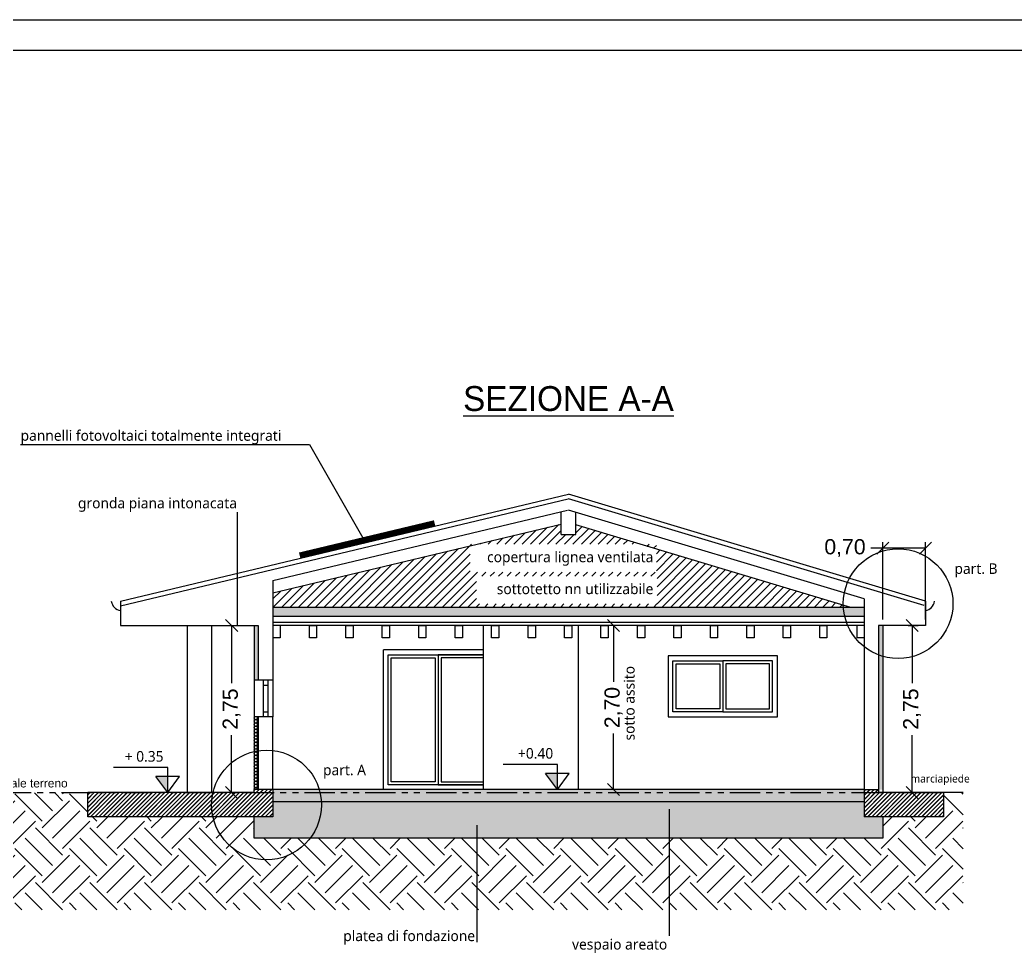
# Model space of a CAD drawing. Header units: millimetres. Extents: x 2622 to 2811, y 687 to 801.
# Drawn here: x 2732.89 to 2749.27, y 785.85 to 801.21 of the extents above; entities that cross this region are included whole.
import ezdxf

# ---------------------------------------------------------------- set-up
doc = ezdxf.new("R2010")
doc.units = ezdxf.units.MM
doc.linetypes.add('PHANTOM2', pattern=[1.25, 0.625, -0.125, 0.125, -0.125, 0.125, -0.125])
for name, color, linetype in [('1 PiL quote alti', 106, 'Continuous'), ('costruito', 10, 'Continuous'), ('Muri', 3, 'Continuous'), ('PORTE', 1, 'Continuous'), ('Quote', 252, 'Continuous'), ('Retino', 8, 'Continuous'), ('ROSSO', 10, 'Continuous'), ('Scritte', 2, 'Continuous'), ('Sottile', 5, 'Continuous'), ('Verde', 84, 'Continuous')]:
    doc.layers.add(name, color=color, linetype=linetype)
doc.styles.get("Standard").update_dxf_attribs({"font": 'arial.ttf'})
doc.styles.add('STYLE2', font='l_10646.ttf')
doc.dimstyles.new('ISO-25', dxfattribs={"dimtxt": 0.25, "dimasz": 0.2, "dimexe": 0.1, "dimexo": 0.1, "dimgap": 0.1, "dimtad": 0, "dimzin": 1, "dimtxsty": 'Standard', "dimblk": 'OBLIQUE', "dimcen": 2.5, "dimclrt": 2, "dimadec": 0, "dimazin": 0, "dimtfac": 1, "dimtmove": 0, "dimatfit": 3, "dimfxl": 1, "dimarcsym": 0})
pattern_1 = [(0, (0, -1.116486), (0.04619625, 0.02667141726), [0.0307975, -0.061595]), (120, (0, -1.116486), (-0.0461962499, 0.02667141743), [0.0307975, -0.061595]), (60, (0, -1.116486), (1e-10, 0.0533428347), [-0.061595, 0.0307975])]
pattern_2 = [(45, (0, -1.116486), (-0.0341956839, 0.0341956839), []), (45, (0.00248, -1.116486), (-0.0341956839, 0.0341956839), [])]

# ---------------------------------------------------------------- blocks, each defined once
blk = doc.blocks.new('_Oblique')
at = {"color": 0, "linetype": 'ByBlock', "lineweight": -2}
blk.add_line((-0.5, -0.5), (0.5, 0.5), dxfattribs=at)
blk = doc.blocks.new('*D6')
at = {"layer": 'Defpoints', "color": 0, "transparency": 16777216}
for p in [(2743.283, 791.238), (2742.657, 788.538), (2743.283, 788.538)]:
    blk.add_point(p, dxfattribs=at)
at = {"layer": 'Quote', "color": 0, "lineweight": -2, "transparency": 16777216}
for p, q in [((2743.183, 791.238), (2742.557, 791.238)), ((2742.657, 791.238), (2742.657, 790.314)), ((2742.657, 788.538), (2742.657, 789.461)), ((2743.183, 788.538), (2742.557, 788.538))]:
    blk.add_line(p, q, dxfattribs=at)
at = {"layer": 'Quote', "color": 0, "lineweight": -2, "transparency": 16777216, "xscale": 0.2, "yscale": 0.2, "zscale": 0.2}
for p, rotation in [((2742.657, 791.238), 90), ((2742.657, 788.538), 270)]:
    blk.add_blockref('_Oblique', p, dxfattribs=dict(at, rotation=rotation))
at = {"layer": 'Quote', "color": 2, "transparency": 16777216, "insert": (2742.657, 789.888), "char_height": 0.25, "attachment_point": 5, "rotation": 90}
blk.add_mtext('2,70', dxfattribs=at)
blk = doc.blocks.new('*D7')
at = {"layer": 'Defpoints', "color": 0, "transparency": 16777216}
for p in [(2747.091, 792.513), (2747.091, 791.238), (2747.791, 791.238)]:
    blk.add_point(p, dxfattribs=at)
at = {"layer": 'Quote', "color": 0, "lineweight": -2, "transparency": 16777216}
for p, q in [((2747.091, 792.513), (2746.891, 792.513)), ((2747.091, 791.338), (2747.091, 792.613)), ((2747.791, 792.513), (2747.091, 792.513)), ((2747.791, 791.338), (2747.791, 792.613))]:
    blk.add_line(p, q, dxfattribs=at)
at = {"layer": 'Quote', "color": 0, "lineweight": -2, "transparency": 16777216, "xscale": 0.2, "yscale": 0.2, "zscale": 0.2, "rotation": 180}
blk.add_blockref('_Oblique', (2747.091, 792.513), dxfattribs=at)
at = {"layer": 'Quote', "color": 0, "lineweight": -2, "transparency": 16777216, "xscale": 0.2, "yscale": 0.2, "zscale": 0.2}
blk.add_blockref('_Oblique', (2747.791, 792.513), dxfattribs=at)
at = {"layer": 'Quote', "color": 2, "transparency": 16777216, "insert": (2746.467, 792.513), "char_height": 0.25, "attachment_point": 5}
blk.add_mtext('0,70', dxfattribs=at)
blk = doc.blocks.new('*D35')
at = {"layer": 'Defpoints', "color": 0, "transparency": 16777216}
for p in [(2736.372, 791.238), (2736.372, 788.488), (2736.372, 788.488)]:
    blk.add_point(p, dxfattribs=at)
at = {"layer": 'Quote', "color": 0, "lineweight": -2, "transparency": 16777216}
for p, q in [((2736.372, 791.238), (2736.372, 790.29)), ((2736.372, 788.488), (2736.372, 789.435))]:
    blk.add_line(p, q, dxfattribs=at)
at = {"layer": 'Quote', "color": 0, "lineweight": -2, "transparency": 16777216, "xscale": 0.2, "yscale": 0.2, "zscale": 0.2}
for p, rotation in [((2736.372, 791.238), 90), ((2736.372, 788.488), 270)]:
    blk.add_blockref('_Oblique', p, dxfattribs=dict(at, rotation=rotation))
at = {"layer": 'Quote', "color": 2, "transparency": 16777216, "insert": (2736.372, 789.863), "char_height": 0.25, "attachment_point": 5, "rotation": 90}
blk.add_mtext('2,75', dxfattribs=at)
blk = doc.blocks.new('*D36')
at = {"layer": 'Defpoints', "color": 0, "transparency": 16777216}
for p in [(2747.406, 791.238), (2747.406, 788.488), (2747.572, 788.488)]:
    blk.add_point(p, dxfattribs=at)
at = {"layer": 'Quote', "color": 0, "lineweight": -2, "transparency": 16777216}
for p, q in [((2747.506, 791.238), (2747.672, 791.238)), ((2747.572, 791.238), (2747.572, 790.29)), ((2747.572, 788.488), (2747.572, 789.435)), ((2747.506, 788.488), (2747.672, 788.488))]:
    blk.add_line(p, q, dxfattribs=at)
at = {"layer": 'Quote', "color": 0, "lineweight": -2, "transparency": 16777216, "xscale": 0.2, "yscale": 0.2, "zscale": 0.2}
for p, rotation in [((2747.572, 791.238), 90), ((2747.572, 788.488), 270)]:
    blk.add_blockref('_Oblique', p, dxfattribs=dict(at, rotation=rotation))
at = {"layer": 'Quote', "color": 2, "transparency": 16777216, "insert": (2747.572, 789.863), "char_height": 0.25, "attachment_point": 5, "rotation": 90}
blk.add_mtext('2,75', dxfattribs=at)

msp = doc.modelspace()

# ---------------------------------------------------------------- hatches: boundary and pattern name
at = {"layer": '1 PiL quote alti'}
for points in [[(2735.1262, 788.7526), (2735.3202, 788.7526), (2735.3202, 788.4875)], [(2741.5392, 788.8026), (2741.7333, 788.8026), (2741.7333, 788.5375)]]:
    msp.add_hatch(color=8, dxfattribs=at).paths.add_polyline_path(points)
at = {"layer": 'costruito'}
h = msp.add_hatch(dxfattribs=at)
h.set_pattern_fill('ANGLE', color=252, scale=0.0067)
h.set_pattern_definition([(0, (0, -1.116486), (0, 0.0467995), [0.034036, -0.0127635]), (90, (0, -1.116486), (-0.0467995, 3e-18), [0.034036, -0.0127635])])
h.paths.add_polyline_path([(2746.781, 788.3375), (2737.8475, 788.3375, -0.0147362), (2737.8491, 788.2843, -0.0408477), (2737.8371, 788.1375), (2746.781, 788.1375)])
h.paths.add_polyline_path([(2737.8491, 788.2843, 0.0147362), (2737.8475, 788.3375), (2737.051, 788.3375), (2737.051, 788.1375), (2737.8371, 788.1375, 0.0408477)])
h.paths.add_polyline_path([(2743.578, 788.1375), (2737.8371, 788.1375, -0.0141032), (2737.8274, 788.0875), (2743.578, 788.0875)])
h.paths.add_polyline_path([(2746.781, 788.1375), (2743.578, 788.1375), (2743.578, 788.0875), (2746.781, 788.0875)])
h.paths.add_polyline_path([(2737.8371, 788.1375), (2737.051, 788.1375), (2737.051, 788.0875), (2737.8274, 788.0875, 0.0141032)])
at = {"layer": 'PORTE'}
h = msp.add_hatch(dxfattribs=at)
h.set_pattern_fill('JIS_LC_8', color=252, scale=0.0062)
h.set_pattern_definition(pattern_2)
h.paths.add_polyline_path([(2737.051, 788.5375), (2736.741, 788.5375), (2736.741, 788.4875), (2736.0662, 788.4875, 0.0568012), (2736.0431, 788.2843, 0.0408477), (2736.0551, 788.1375), (2737.051, 788.1375)])
h.paths.add_polyline_path([(2736.0662, 788.4875), (2735.741, 788.4875), (2735.741, 788.1375), (2736.0551, 788.1375, -0.0408477), (2736.0431, 788.2843, -0.0568012)])
h.paths.add_polyline_path([(2748.091, 788.4875), (2747.021, 788.4875), (2747.021, 788.5375), (2746.781, 788.5375), (2746.781, 788.1375), (2748.091, 788.1375)])
h.paths.add_polyline_path([(2748.091, 788.1375), (2746.781, 788.1375), (2746.781, 788.0875), (2748.091, 788.0875)])
h.paths.add_polyline_path([(2737.051, 788.1375), (2736.0551, 788.1375, 0.0141032), (2736.0648, 788.0875), (2737.051, 788.0875)])
h.paths.add_polyline_path([(2736.0551, 788.1375), (2735.741, 788.1375), (2735.741, 788.0875), (2736.0648, 788.0875, -0.0141032)])
h = msp.add_hatch(dxfattribs=at)
h.set_pattern_fill('JIS_LC_8', color=252, scale=0.0062)
h.set_pattern_definition(pattern_2)
h.paths.add_polyline_path([(2735.741, 788.4875), (2734.0035, 788.4875), (2734.0035, 788.1375), (2735.741, 788.1375)])
h.paths.add_polyline_path([(2735.741, 788.1375), (2734.0035, 788.1375), (2734.0035, 788.0875), (2735.741, 788.0875)])
h = msp.add_hatch(color=252, dxfattribs=at)
h.dxf.hatch_style = 1
h.paths.add_polyline_path([(2736.741, 788.0875), (2736.741, 787.7375), (2743.578, 787.7375), (2743.578, 788.0875)])
h.paths.add_polyline_path([(2747.091, 787.7375), (2747.091, 788.0875), (2743.578, 788.0875), (2743.578, 787.7375)])
at = {"layer": 'Quote'}
h = msp.add_hatch(dxfattribs=at)
h.set_pattern_fill('ANSI31', color=252, scale=0.031)
edge = h.paths.add_edge_path()
edge.add_line((2742.036, 792.8953), (2742.036, 792.7401))
edge.add_line((2742.036, 792.7401), (2741.916, 792.7401))
edge.add_line((2741.916, 792.7401), (2741.796, 792.7401))
edge.add_line((2741.796, 792.7401), (2741.7818, 792.9064))
edge.add_line((2741.7818, 792.9064), (2737.051, 791.7758))
edge.add_line((2737.051, 791.7758), (2737.051, 791.5375))
edge.add_line((2737.051, 791.5375), (2746.4402, 791.5375))
edge.add_arc((2747.3411, 791.5988), 0.903, 181.53897, 183.89399, ccw=False)
edge.add_line((2746.4384, 791.5746), (2742.036, 792.8953))
h.paths.add_polyline_path([(2740.4015, 791.5941), (2743.3734, 791.5941), (2743.3734, 792.0512), (2740.4015, 792.0512)], flags=16)
h.paths.add_polyline_path([(2740.2967, 792.1201), (2743.3625, 792.1201), (2743.3625, 792.5772), (2740.2967, 792.5772)], flags=16)
at = {"layer": 'Retino'}
h = msp.add_hatch(dxfattribs=at)
h.set_pattern_fill('AR-SAND', color=256, scale=0.00089)
h.set_pattern_definition([(37.5, (-144.02521, -146.264525), (-0.00142402785, 0.04355777812), [0, -0.03436112, 0, -0.0384302, 0, -0.03673475]), (7.5, (-144.02521, -146.264525), (0.0400075722, 0.063797434), [0, -0.01853692, 0, -0.03097022, 0, -0.01186815]), (327.5, (-144.053016, -146.264525), (0.07039832095, 0.00012790944), [0, -0.011303, 0, -0.0406908, 0, -0.0531241]), (317.5, (-144.053016, -146.264525), (0.0679565243, 0.0198407098), [0, -0.0056515, 0, -0.02667508, 0, -0.0305181])])
h.paths.add_polyline_path([(2746.781, 788.3375), (2746.781, 788.5375), (2737.051, 788.5375), (2737.051, 788.3375)])
h = msp.add_hatch(dxfattribs=at)
h.set_pattern_fill('EARTH', color=256, scale=0.1, angle=45)
h.paths.add_polyline_path([(2743.578, 787.7375), (2740.4149, 787.7375), (2740.4149, 786.5589), (2743.578, 786.5589)])
h.paths.add_polyline_path([(2740.4149, 787.7375), (2737.6647, 787.7375, -0.637954), (2736.0648, 788.0875), (2734.0035, 788.0875), (2734.0035, 788.4826), (2731.9528, 788.4826), (2731.9528, 786.5589), (2740.4149, 786.5589)])
h.paths.add_polyline_path([(2748.4142, 788.4875), (2748.091, 788.4875), (2748.091, 788.0875), (2747.091, 788.0875), (2747.091, 787.7375), (2743.578, 787.7375), (2743.578, 786.5589), (2748.4142, 786.5589)])
h.paths.add_polyline_path([(2736.741, 788.0875), (2736.0648, 788.0875, 0.637954), (2737.6647, 787.7375), (2736.741, 787.7375)], flags=17)
at = {"layer": 'Verde'}
h = msp.add_hatch(dxfattribs=at)
h.set_pattern_fill('HONEY', color=252, scale=0.0097)
h.set_pattern_definition(pattern_1)
h.paths.add_polyline_path([(2746.781, 791.5375), (2737.051, 791.5375), (2737.051, 791.3875), (2746.781, 791.3875)])
h = msp.add_hatch(dxfattribs=at)
h.set_pattern_fill('HONEY', color=252, scale=0.0097)
h.set_pattern_definition([(0, (-144.02521, -146.264525), (0.04619625, 0.02667141726), [0.0307975, -0.061595]), (120, (-144.02521, -146.264525), (-0.0461962499, 0.02667141743), [0.0307975, -0.061595]), (60, (-144.02521, -146.264525), (1e-10, 0.05334283469), [-0.061595, 0.0307975])])
h.paths.add_polyline_path([(2747.091, 788.5375), (2747.091, 791.2375), (2747.021, 791.2375), (2747.021, 788.5375)])
h.paths.add_polyline_path([(2736.741, 790.3375), (2736.811, 790.3375), (2736.811, 791.2375), (2736.741, 791.2375)])
h = msp.add_hatch(dxfattribs=at)
h.set_pattern_fill('HONEY', color=252, scale=0.0097)
h.set_pattern_definition(pattern_1)
h.paths.add_polyline_path([(2736.811, 789.1772, 0.0197409), (2736.741, 789.1637), (2736.741, 788.5375), (2736.811, 788.5375)])
h.paths.add_polyline_path([(2736.811, 789.7375), (2736.741, 789.7375), (2736.741, 789.1637, -0.0197409), (2736.811, 789.1772)])

# ---------------------------------------------------------------- linework, layer by layer
for p, q in [((2643.4563, 801.2106), (2774.9717, 801.2106)), ((2734.541, 791.5655), (2741.9119, 793.3271)), ((2747.7709, 791.5705), (2741.916, 793.3269)), ((2735.641, 791.2375), (2735.641, 788.4875)), ((2736.041, 791.2375), (2736.041, 788.4875)), ((2746.781, 791.2875), (2737.051, 791.2875)), ((2740.5174, 788.5375), (2740.5174, 791.2375)), ((2742.0833, 788.5375), (2742.0833, 791.2375)), ((2738.8701, 788.5375), (2738.8701, 790.8375)), ((2740.5174, 790.8375), (2738.8701, 790.8375)), ((2736.741, 790.3375), (2736.741, 789.7375)), ((2737.051, 790.3375), (2737.051, 789.7375))]:
    msp.add_line(p, q)
msp.add_lwpolyline([(2745.3558, 789.7375), (2745.3558, 790.7375), (2743.5558, 790.7375), (2743.5558, 789.7375)], close=True)
at = {"layer": '1 PiL quote alti', "color": 8}
for p, q in [((2735.3202, 788.9017), (2734.4294, 788.9017)), ((2735.3202, 788.4875), (2735.3202, 788.9017)), ((2741.7333, 788.9517), (2740.8424, 788.9517)), ((2741.7333, 788.5375), (2741.7333, 788.9517)), ((2735.3202, 788.4875), (2735.1262, 788.7526)), ((2735.5143, 788.7526), (2735.1262, 788.7526)), ((2735.3202, 788.4875), (2735.1262, 788.7526)), ((2735.3202, 788.4875), (2735.5143, 788.7526)), ((2741.7333, 788.5375), (2741.5392, 788.8026)), ((2741.9273, 788.8026), (2741.5392, 788.8026)), ((2741.7333, 788.5375), (2741.5392, 788.8026)), ((2741.7333, 788.5375), (2741.9273, 788.8026))]:
    msp.add_line(p, q, dxfattribs=at)
at = {"layer": 'Muri'}
for p, q in [((2643.4563, 800.7106), (2774.4717, 800.7106)), ((2734.541, 791.6375), (2741.916, 793.4)), ((2747.791, 791.6375), (2741.916, 793.4)), ((2737.051, 791.9814), (2741.9013, 793.1405)), ((2746.781, 791.6806), (2741.916, 793.1401)), ((2741.796, 792.7401), (2741.796, 793.1041)), ((2742.036, 792.7401), (2742.036, 793.1041)), ((2741.796, 792.7401), (2741.916, 792.7401)), ((2741.916, 792.7401), (2742.036, 792.7401)), ((2737.051, 791.9814), (2737.051, 790.3375)), ((2734.541, 791.6375), (2734.541, 791.2375)), ((2746.781, 791.6806), (2746.781, 788.0875)), ((2747.791, 791.6375), (2747.791, 791.2375)), ((2746.781, 791.3875), (2737.051, 791.3875)), ((2734.541, 791.2375), (2736.811, 791.2375)), ((2736.811, 791.2375), (2736.811, 790.3375)), ((2746.781, 791.2375), (2737.051, 791.2375)), ((2747.021, 791.2375), (2747.021, 788.4875)), ((2747.791, 791.2375), (2747.021, 791.2375)), ((2737.051, 790.3375), (2736.741, 790.3375)), ((2737.051, 789.7375), (2736.741, 789.7375)), ((2736.811, 789.7375), (2736.811, 788.5375)), ((2737.051, 788.5375), (2737.051, 789.7375)), ((2746.781, 788.5375), (2736.741, 788.5375)), ((2736.741, 788.4875), (2736.741, 788.5375)), ((2737.051, 788.5375), (2737.051, 788.0875)), ((2746.781, 788.5375), (2747.021, 788.5375)), ((2736.741, 788.4875), (2734.0035, 788.4875)), ((2748.4142, 788.4875), (2747.021, 788.4875)), ((2748.091, 788.4875), (2748.091, 788.0875)), ((2746.781, 788.3375), (2737.051, 788.3375)), ((2737.051, 788.0875), (2734.0035, 788.0875)), ((2736.741, 787.7375), (2736.741, 788.0875)), ((2748.091, 788.0875), (2746.781, 788.0875)), ((2747.091, 788.0875), (2747.091, 787.7375)), ((2747.091, 787.7375), (2736.741, 787.7375))]:
    msp.add_line(p, q, dxfattribs=at)
for centre, start, end in [((2734.5693, 791.6658), 189.00619, 260.99381), ((2747.7628, 791.6658), 279.00619, 350.99381)]:
    msp.add_arc(centre, 0.1805, start, end, dxfattribs=at)
at = {"layer": 'PORTE', "color": 10}
for centre in [(2747.3411, 791.5988), (2736.9461, 788.2843)]:
    msp.add_circle(centre, 0.903, dxfattribs=at)
at = {"layer": 'Quote', "color": 252}
for p, q in [((2732.8989, 794.22), (2737.6542, 794.22)), ((2737.6542, 794.22), (2738.5507, 792.645)), ((2736.466, 791.2375), (2736.466, 793.1074))]:
    msp.add_line(p, q, dxfattribs=at)
at = {"layer": 'Quote', "color": 5}
for p, q in [((2743.578, 786.1296), (2743.578, 788.2144)), ((2740.4149, 786.0273), (2740.4149, 787.9499))]:
    msp.add_line(p, q, dxfattribs=at)
at = {"layer": 'Quote', "color": 140, "const_width": 0.1}
msp.add_lwpolyline([(2739.7133, 792.9229), (2737.4919, 792.392)], dxfattribs=at)
at = {"layer": 'Retino'}
msp.add_line((2734.0035, 788.0875), (2734.0035, 788.4875), dxfattribs=at)
at = {"layer": 'ROSSO', "color": 162, "linetype": 'PHANTOM2', "ltscale": 0.8}
msp.add_line((2748.0718, 788.4826), (2731.9528, 788.4826), dxfattribs=at)
at = {"layer": 'Scritte'}
for p, q in [((2746.781, 791.5375), (2737.051, 791.5375)), ((2736.741, 791.2375), (2736.741, 790.3375)), ((2747.091, 791.2375), (2747.091, 788.4826)), ((2736.741, 789.7375), (2736.741, 788.5375))]:
    msp.add_line(p, q, dxfattribs=at)
at = {"layer": 'Sottile'}
for p, q in [((2739.7701, 790.7575), (2739.7701, 788.6175)), ((2736.896, 789.7375), (2736.896, 790.3375)), ((2736.976, 789.7375), (2736.976, 790.3375)), ((2736.896, 790.2575), (2736.976, 790.2575)), ((2736.896, 789.8175), (2736.976, 789.8175))]:
    msp.add_line(p, q, dxfattribs=at)
for points in [[(2740.5174, 788.6175), (2738.9501, 788.6175), (2738.9501, 790.7575), (2740.5174, 790.7575)], [(2740.5174, 790.7575), (2739.7701, 790.7575), (2739.7701, 788.6175), (2740.5174, 788.6175)], [(2740.5174, 790.7075), (2739.8201, 790.7075), (2739.8201, 788.6675), (2740.5174, 788.6675)]]:
    msp.add_lwpolyline(points, dxfattribs=at)
for points in [[(2739.0001, 790.7075), (2739.7201, 790.7075), (2739.7201, 788.6675), (2739.0001, 788.6675)], [(2743.6358, 790.6575), (2744.4558, 790.6575), (2744.4558, 789.8175), (2743.6358, 789.8175)], [(2745.2758, 790.6575), (2744.4558, 790.6575), (2744.4558, 789.8175), (2745.2758, 789.8175)], [(2743.6858, 790.6075), (2744.4058, 790.6075), (2744.4058, 789.8675), (2743.6858, 789.8675)], [(2745.2258, 790.6075), (2744.5058, 790.6075), (2744.5058, 789.8675), (2745.2258, 789.8675)]]:
    msp.add_lwpolyline(points, close=True, dxfattribs=at)
at = {"layer": 'Verde', "color": 25}
for p, q in [((2737.051, 791.7758), (2741.796, 792.9098)), ((2746.562, 791.5375), (2742.036, 792.8953)), ((2737.171, 791.2375), (2737.171, 791.0375)), ((2746.661, 791.2375), (2746.661, 791.0375)), ((2737.171, 791.0375), (2737.051, 791.0375)), ((2746.781, 791.0375), (2746.661, 791.0375))]:
    msp.add_line(p, q, dxfattribs=at)
for points in [[(2737.651, 791.2375), (2737.771, 791.2375), (2737.771, 791.0375), (2737.651, 791.0375)], [(2738.251, 791.2375), (2738.371, 791.2375), (2738.371, 791.0375), (2738.251, 791.0375)], [(2738.851, 791.2375), (2738.971, 791.2375), (2738.971, 791.0375), (2738.851, 791.0375)], [(2739.451, 791.2375), (2739.571, 791.2375), (2739.571, 791.0375), (2739.451, 791.0375)], [(2740.051, 791.2375), (2740.171, 791.2375), (2740.171, 791.0375), (2740.051, 791.0375)], [(2740.651, 791.2375), (2740.771, 791.2375), (2740.771, 791.0375), (2740.651, 791.0375)], [(2741.251, 791.2375), (2741.371, 791.2375), (2741.371, 791.0375), (2741.251, 791.0375)], [(2741.851, 791.2375), (2741.971, 791.2375), (2741.971, 791.0375), (2741.851, 791.0375)], [(2742.451, 791.2375), (2742.571, 791.2375), (2742.571, 791.0375), (2742.451, 791.0375)], [(2743.051, 791.2375), (2743.171, 791.2375), (2743.171, 791.0375), (2743.051, 791.0375)], [(2743.651, 791.2375), (2743.771, 791.2375), (2743.771, 791.0375), (2743.651, 791.0375)], [(2744.251, 791.2375), (2744.371, 791.2375), (2744.371, 791.0375), (2744.251, 791.0375)], [(2744.851, 791.2375), (2744.971, 791.2375), (2744.971, 791.0375), (2744.851, 791.0375)], [(2745.451, 791.2375), (2745.571, 791.2375), (2745.571, 791.0375), (2745.451, 791.0375)], [(2746.051, 791.2375), (2746.171, 791.2375), (2746.171, 791.0375), (2746.051, 791.0375)]]:
    msp.add_lwpolyline(points, close=True, dxfattribs=at)

# ---------------------------------------------------------------- texts
at = {"style": 'STYLE2'}
for s, insert, char_height, width, attachment_point in [('{\\fComic Sans MS|b0|i0|c0|p66;\\LSEZIONE A-A}', (2741.916, 794.9731), 0.4095, 22.307763, 5), ('pannelli fotovoltaici totalmente integrati', (2732.8989, 794.455), 0.174038, 9.480799, 1), ('gronda piana intonacata \\P ', (2736.4598, 793.3423), 0.174038, 9.480799, 3), ('copertura lignea ventilata', (2743.3131, 792.4553), 0.174038, 9.480799, 3), ('part. B', (2748.978, 792.2627), 0.17404, 9.480799, 3), ('sottotetto nn utilizzabile', (2743.3131, 791.9293), 0.174038, 9.480799, 3), ('+0.40', (2741.6645, 789.2213), 0.17404, 9.480799, 3), ('+ 0.35', (2735.2514, 789.1713), 0.17404, 9.480799, 3), ('part. A', (2738.583, 788.9482), 0.17404, 9.480799, 3), ('marciapiede ', (2748.5198, 788.782), 0.127969, 6.971176, 3), ('platea di fondazione', (2740.3788, 786.2166), 0.174038, 9.480799, 3), ('vespaio areato', (2743.5419, 786.0778), 0.174038, 9.480799, 3)]:
    msp.add_mtext(s, dxfattribs=dict(at, insert=insert, char_height=char_height, width=width, attachment_point=attachment_point))
at = {"layer": 'Quote', "color": 252, "insert": (2742.8302, 790.5729), "char_height": 0.174038, "width": 9.480799, "attachment_point": 3, "rotation": 90, "style": 'STYLE2'}
msp.add_mtext('sotto assito', dxfattribs=at)
at = {"layer": 'Scritte', "insert": (2731.8246, 788.7129), "char_height": 0.14, "width": 12.56, "attachment_point": 1}
msp.add_mtext('profilo attuale terreno', dxfattribs=at)

# ---------------------------------------------------------------- dimensions: what is measured, and where the dimension line sits
at = {"layer": 'Quote', "color": 252}
for base, p1, p2, angle, picture, middle in [((2747.091, 792.5133), (2747.791, 791.2375), (2747.091, 791.2375), 180, '*D7', (2746.4668, 792.5133)), ((2736.3725, 788.4875), (2736.3725, 791.2375), (2736.3725, 788.4875), 90, '*D35', (2736.3725, 789.8625)), ((2742.6575, 788.5375), (2743.2832, 791.2375), (2743.2832, 788.5375), 90, '*D6', (2742.6575, 789.8875)), ((2747.5724, 788.4875), (2747.406, 791.2375), (2747.406, 788.4875), 90, '*D36', (2747.5724, 789.8625))]:
    dim = msp.add_linear_dim(base=base, p1=p1, p2=p2, angle=angle, dimstyle='ISO-25', dxfattribs=at)
    dim.commit()
    dim.dimension.update_dxf_attribs({"geometry": picture, "text_midpoint": middle})

doc.saveas('drawing.dxf')
